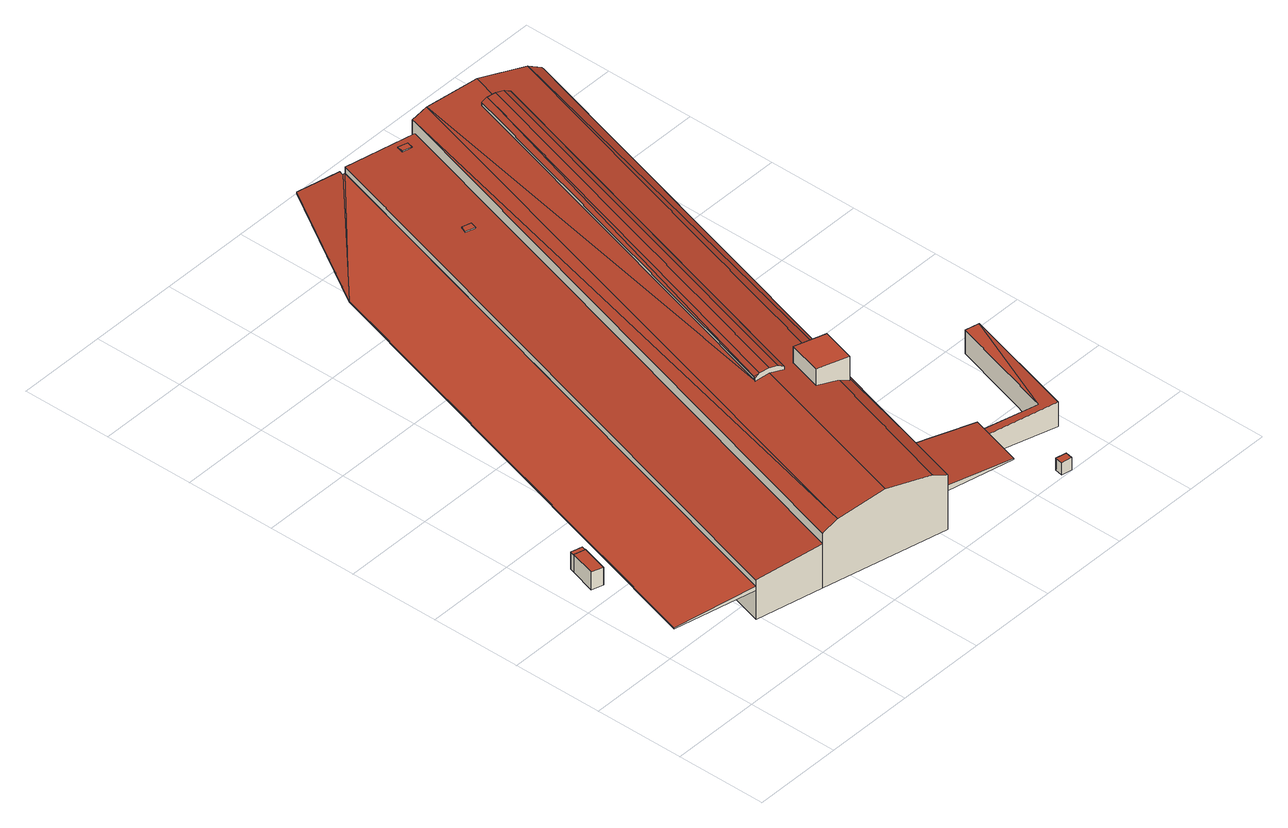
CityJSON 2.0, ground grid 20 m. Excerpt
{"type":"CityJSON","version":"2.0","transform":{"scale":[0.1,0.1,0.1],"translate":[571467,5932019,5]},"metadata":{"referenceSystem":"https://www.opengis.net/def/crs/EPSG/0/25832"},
"CityObjects":{
"building1":{"type":"Building","attributes":{"Grundfläche 2D":"18.761823","Grundhöhe NN":"5.900"},"children":["building1-1"],"geometry":[{"type":"Solid","lod":"3","boundaries":[[[[0,1,2,3]],[[4,5,6,7]],[[4,7,8,9]],[[5,4,9,10]],[[6,5,10,11]],[[2,12,8,7,3]],[[3,7,6,0]],[[0,6,11,13,1]],[[2,1,13,12]],[[13,11,10,9,8,12]]]],"semantics":{"surfaces":[{"type":"RoofSurface"},{"type":"WallSurface"},{"type":"GroundSurface"}],"values":[[0,0,1,1,1,1,1,1,1,2]]}}]},
"building1-1":{"type":"BuildingInstallation","parents":["building1"],"geometry":[{"type":"MultiSurface","lod":"3","boundaries":[[[14,15,16,17,18]],[[16,19,20,21]],[[21,17,16]],[[22,17,21]],[[15,14,23,24]],[[16,15,24,25]],[[19,16,25,26]],[[20,19,26,27]],[[21,20,27,28]],[[22,21,28,29]],[[17,22,29,30]],[[14,18,31,23]],[[18,17,30,31]],[[31,30,29,28,27,26,25,24,23]]],"semantics":{"surfaces":[{"type":"RoofSurface"},{"type":"WallSurface"},{"type":"OuterCeilingSurface"}],"values":[0,0,0,0,1,1,1,1,1,1,1,1,1,2]}}]},
"building2":{"type":"Building","attributes":{"Grundfläche 2D":"6111.510671","Grundhöhe NN":"5.723"},"children":["building2-1","building2-2","building2-3"],"geometry":[{"type":"Solid","lod":"3","boundaries":[[[[32,33,34,35]],[[36,37,38,39]],[[40,41,37,36,42,43]],[[44,40,43,45]],[[46,45,47]],[[44,45,46]],[[48,44,46,49]],[[50,51,52]],[[53,54,55,56,50,57,58]],[[50,56,59,51]],[[60,61,62,63,64,65,66,58,57,67,68,69]],[[55,70,64,63,56]],[[61,71,72,68,67,73,74,62]],[[75,76,62,74]],[[77,78,79,80,81]],[[60,69,33,32]],[[72,34,33,69,68]],[[72,71,35,34]],[[32,35,71,61,60]],[[39,38,66,65]],[[43,42,36,39,65,64,70,47,45]],[[70,55,46,47]],[[55,54,49,46]],[[54,53,58,66,38,37,41,40,44,48,49]],[[67,57,50,52,78,82,83,73]],[[76,75,74,73,83,84,85]],[[59,56,63,62,76,85,86]],[[79,78,52,51,59,86,87]],[[80,79,87,88]],[[89,77,81,80,88,90]],[[78,77,89,82]],[[90,88,87,86,85,84,83,82,89]]]],"semantics":{"surfaces":[{"type":"RoofSurface"},{"type":"WallSurface"},{"type":"GroundSurface"}],"values":[[0,0,0,0,0,0,0,0,0,0,0,0,0,0,0,1,1,1,1,1,1,1,1,1,1,1,1,1,1,1,1,2]]}}]},
"building2-1":{"type":"BuildingInstallation","parents":["building2"],"geometry":[{"type":"MultiSurface","lod":"3","boundaries":[[[91,92,93,94]],[[94,93,95,96]],[[91,94,96,97]],[[92,91,97,98]],[[93,92,98,95]]],"semantics":{"surfaces":[{"type":"RoofSurface"},{"type":"WallSurface"}],"values":[0,1,1,1,1]}}]},
"building2-2":{"type":"BuildingInstallation","parents":["building2"],"geometry":[{"type":"MultiSurface","lod":"3","boundaries":[[[99,100,101,102]],[[102,101,103,104]],[[99,102,104,105]],[[100,99,105,106]],[[101,100,106,103]]],"semantics":{"surfaces":[{"type":"RoofSurface"},{"type":"WallSurface"}],"values":[0,1,1,1,1]}}]},
"building2-3":{"type":"BuildingInstallation","parents":["building2"],"geometry":[{"type":"MultiSurface","lod":"3","boundaries":[[[107,108,109,110]],[[108,107,111,112]],[[108,112,113,109]],[[110,109,113,114]],[[107,110,114,111]],[[112,111,114,113]]],"semantics":{"surfaces":[{"type":"RoofSurface"},{"type":"WallSurface"},{"type":"OuterCeilingSurface"}],"values":[0,1,1,1,1,2]}}]},
"building3":{"type":"Building","attributes":{"Grundfläche 2D":"3.851282","Grundhöhe NN":"5.495"},"geometry":[{"type":"Solid","lod":"3","boundaries":[[[[115,116,117,118]],[[119,120,118,117]],[[120,121,115,118]],[[121,122,116,115]],[[122,119,117,116]],[[122,121,120,119]]]],"semantics":{"surfaces":[{"type":"RoofSurface"},{"type":"WallSurface"},{"type":"GroundSurface"}],"values":[[0,1,1,1,1,2]]}}]},
"building4":{"type":"Building","attributes":{"Grundfläche 2D":"111.321255","Grundhöhe NN":"5.805"},"geometry":[{"type":"Solid","lod":"3","boundaries":[[[[123,124,125,126,127]],[[125,124,128]],[[129,130,127,126]],[[130,131,123,127]],[[131,132,124,123]],[[132,133,128,124]],[[133,134,125,128]],[[134,129,126,125]],[[134,133,132,131,130,129]]]],"semantics":{"surfaces":[{"type":"RoofSurface"},{"type":"WallSurface"},{"type":"GroundSurface"}],"values":[[0,0,1,1,1,1,1,1,2]]}}]}
},
"vertices":[
[69,495,51],[52,437,51],[77,429,51],[94,488,51],[97,498,50],[72,505,50],[69,495,50],[94,488,50],[94,488,9],[97,498,9],[72,505,9],[69,495,9],[77,429,9],[52,437,9],
[585,1518,85],[494,1544,79],[323,1266,77],[582,1509,85],[582,1510,85],[8,196,77],[190,155,85],[587,1507,85],[587,1508,85],[585,1518,75],[494,1544,75],[323,1266,75],[8,196,75],[190,155,75],[587,1507,75],[587,1508,75],[582,1509,75],[582,1510,75],
[648,464,204],[627,390,204],[697,369,201],[719,444,201],[871,1366,184],[606,464,184],[619,461,176],[884,1362,176],[587,470,187],[588,470,186],[854,1371,187],[853,1371,187],[568,476,184],[835,1377,184],[560,484,176],[824,1380,176],[559,478,176],[558,478,176],[372,114,155],[735,1465,138],[338,121,138],[559,478,169],[558,478,169],[560,484,169],[767,1465,155],[477,90,174],[588,470,174],[737,1474,138],[648,464,164],[697,450,155],[978,1403,155],[873,1434,174],[854,1371,174],[884,1362,169],[619,461,169],[583,66,155],[675,376,155],[627,390,164],[824,1380,169],[719,444,144],[697,369,144],[616,59,138],[655,190,138],[1007,1390,138],[1008,1394,138],[189,154,101],[338,121,112],[735,1465,112],[587,1507,101],[190,155,101],[338,121,7],[616,59,7],[1007,1390,7],[1008,1394,7],[737,1474,7],[735,1465,7],[587,1507,7],[189,154,7],[190,155,7],
[685,1464,111],[681,1450,111],[702,1444,111],[706,1458,111],[702,1444,110],[706,1458,110],[685,1464,108],[681,1450,108],
[590,1225,110],[585,1211,110],[606,1204,110],[610,1219,110],[606,1204,108],[610,1219,108],[590,1225,107],[585,1211,107],
[800,147,101],[655,190,112],[616,60,112],[765,27,101],[800,147,99],[655,190,99],[616,60,99],[765,27,99],
[875,6,34],[898,2,34],[901,18,34],[878,23,34],[901,18,5],[878,23,5],[875,6,5],[898,2,5],
[973,101,66],[1048,359,66],[946,125,64],[806,168,56],[801,151,56],[1018,367,65],[806,168,8],[801,151,8],[973,101,8],[1048,359,8],[1018,367,8],[946,125,8]
]}
